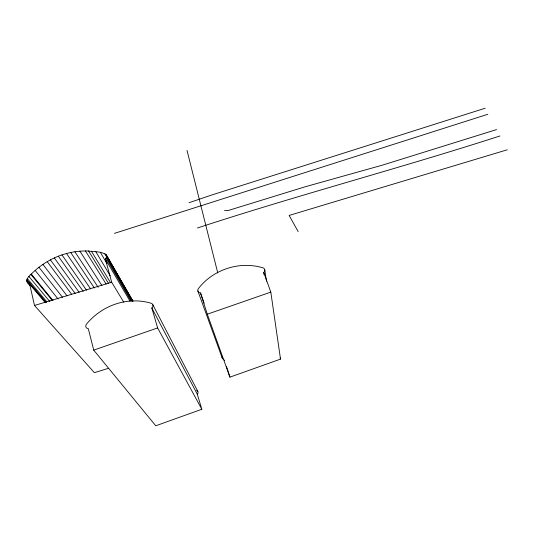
<?xml version="1.0" encoding="UTF-8"?>
<svg xmlns="http://www.w3.org/2000/svg" width="534" height="534" viewBox="0 0 534 534"><rect width="100%" height="100%" fill="white"/><g stroke="black" fill="none" stroke-linecap="round" stroke-linejoin="round"><path stroke-width="0.8" d="M30.211 285.463C24.21 281.318 27.167 277.767 31.299 274.055C38.962 266.346 48.207 260.225 58.319 256.22C67.911 252.455 78.258 250.613 88.564 251.007C94.304 252.081 102.161 250.98 106.546 255.312L132.946 301.223L106.079 254.564M123.788 302.231L111.693 282.246L105.358 258.963L106.613 257.214L106.546 255.312M201.819 409.258L155.768 425.792L93.724 350.13L88.29 328.644A3.124 2.763 -32.3 0 1 85.954 327.068A3.124 2.763 -32.3 0 1 86.468 324.191C93.263 315.854 102.201 309.326 112.167 305.301A57.986 52.666 -33.3 0 1 122.353 302.197C131.831 300.195 141.81 300.422 151.102 303.232A3.064 2.763 -25.9 0 1 151.836 308.025L157.623 327.936L201.819 409.258L197.26 394.112A2.229 2.109 -34.4 0 0 196.645 390.461M200.504 292.972L207.299 314.206L229.927 377.144L280.517 359.122L270.811 292.118L263.749 272.447A3.05 2.783 -9.1 0 0 263.015 267.808L258.443 266.653A57.418 53.574 -14.7 0 0 242.563 265.511C225.368 266.526 208.667 275.063 198.221 288.827A3.084 2.81 -18.9 0 0 200.504 292.972L204.142 303.158M207.299 314.206L270.811 292.118M93.724 350.13L157.623 327.936M189.076 202.7L212.298 194.817L485.219 108.208M487.809 114.283L114.443 233.371M197.433 227.998C297.612 195.157 399.639 168.37 499.971 135.976M496.567 129.582L382.064 165.246L305.308 186.74L228.252 210.496L224.527 210.369M108.489 368.313L94.371 372.672L34.503 305.461L29.43 283.073L27.06 281.765M34.503 305.461L111.693 282.246M507.3 149.78L289.134 215.429L298.146 231.602M26.7 280.764L45.443 302.771M27.848 282.566L29.937 285.029M26.753 279.642L46.331 302.765M29.343 283.067L45.71 302.291M27.247 278.528L46.778 301.71M28.956 276.532L49.902 301.683M31.299 274.055L53.073 300.602M30.912 274.456L52.205 300.355M35.157 270.404L58.066 299.013M38.962 267.254L62.498 297.311M42.92 264.37L67.044 295.869M47.226 261.647L71.409 293.967M50.41 259.858L75.187 293.533M54.314 257.929L79.159 292.365M58.319 256.22L83.204 291.41M61.951 254.892L86.475 290.196M66.523 253.503L90.606 288.921M70.702 252.502L94.378 288.006M74.907 251.748L98.176 287.319M79.913 251.174L101.914 285.557M85.427 250.94L106.153 284.115M88.564 251.007L108.616 283.541M91.381 251.187L110.418 282.433M95.833 251.708L110.231 275.791M100.512 252.595L107.014 263.683M105.358 258.963L130.029 301.216M106.153 258.142L130.723 300.468M106.613 257.214L132.265 301.617M105.545 254.097L132.812 301.463M104.878 253.763L107.16 257.722M151.836 308.025L197.26 394.112M152.637 304.38L197.787 391.342M197.867 290.93L222.157 357.887M280.076 357.86L280.517 359.122M224.46 360.11L224.587 360.503M226.496 366.451L228.225 371.844M228.599 373.006L229.927 377.144M187.027 150.434L217.765 272.967M263.749 272.447L264.136 274.903M264.737 269.703L266.499 281.231M223.793 359.509A2.463 2.33 -23.1 0 1 222.231 356.552"/></g></svg>
